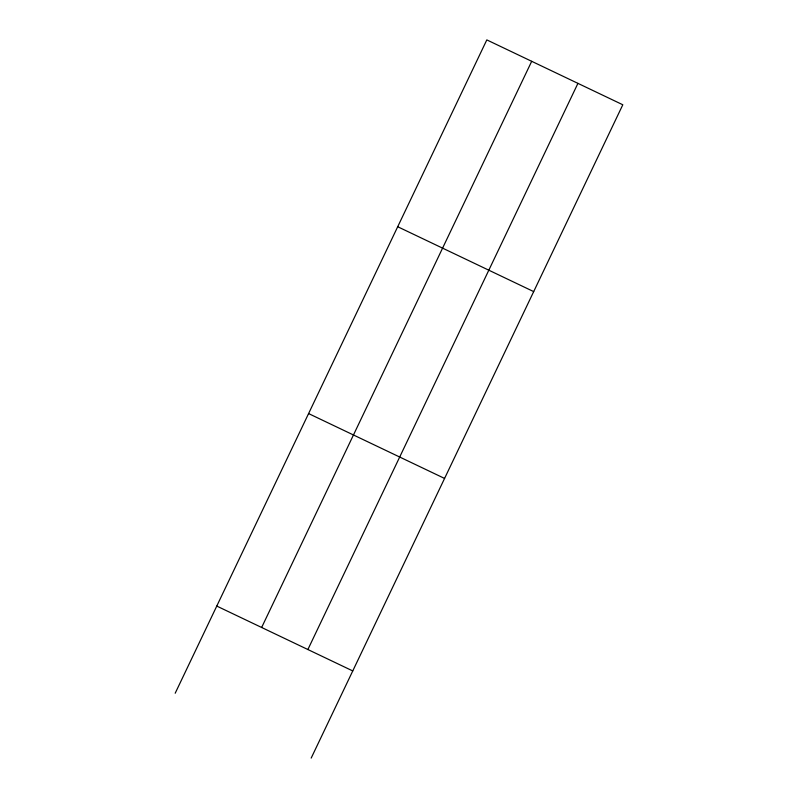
<?xml version="1.0" encoding="UTF-8"?>
<svg xmlns="http://www.w3.org/2000/svg" width="798" height="798" viewBox="0 0 798 798"><rect width="100%" height="100%" fill="white"/><g stroke="black" fill="none" stroke-linecap="round" stroke-linejoin="round"><path stroke-width="1.2" d="M175.191 693.233L486.82 39.9L622.809 104.767L311.18 758.1M261.644 627.477L531.697 61.306M307.878 649.532L577.932 83.361M397.703 226.732L533.692 291.599M308.587 413.573L444.576 478.441M216.767 606.071L352.766 670.938"/></g></svg>
